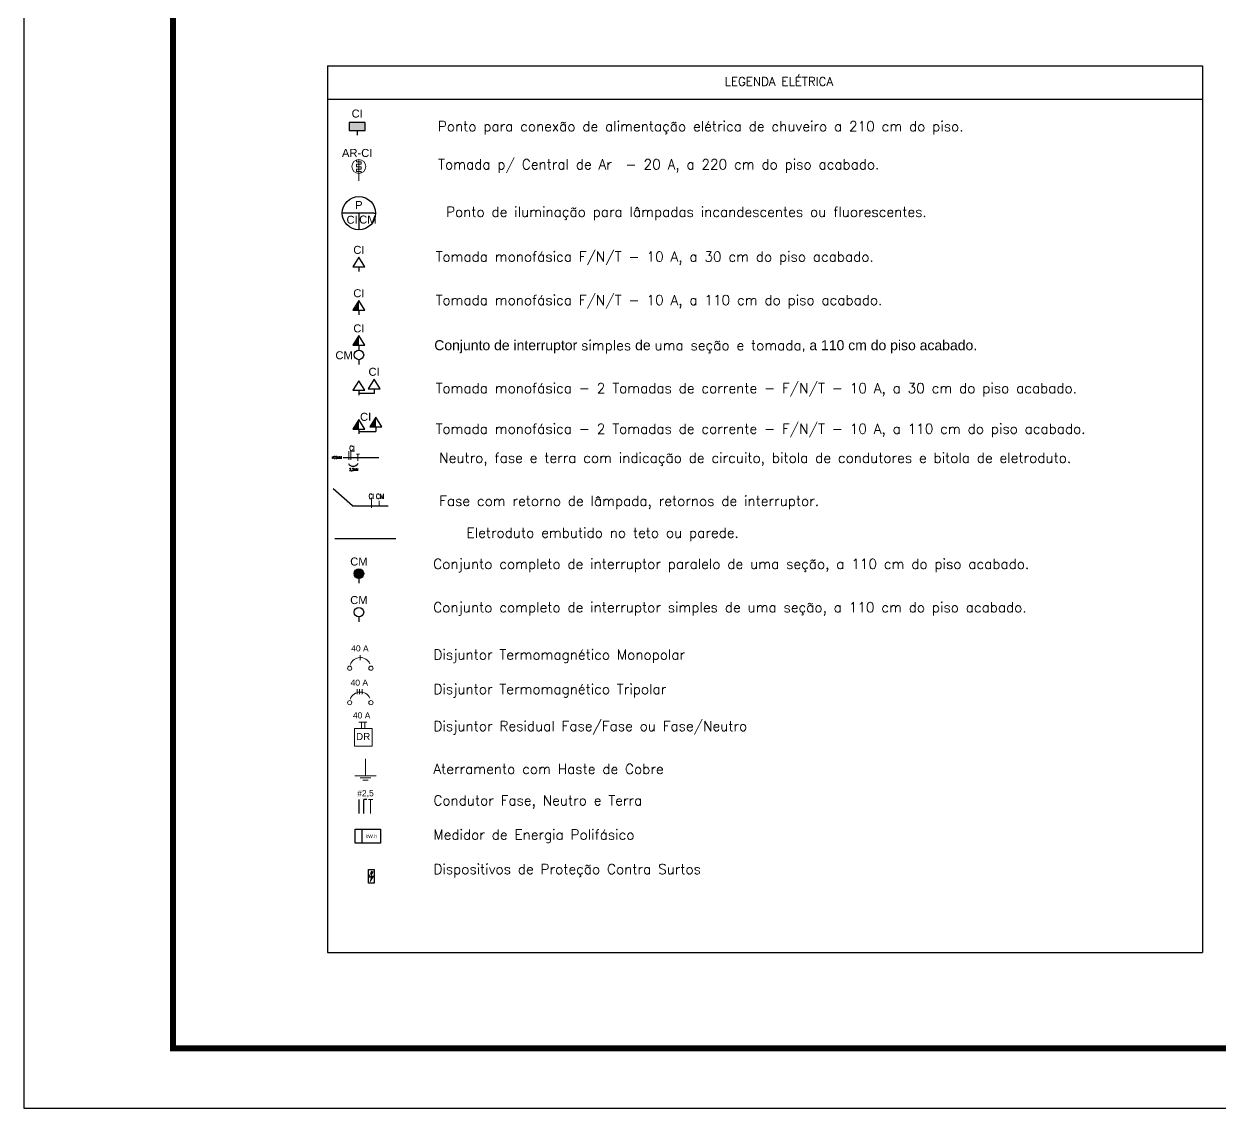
# Model space of a CAD drawing. Header units: metres. Extents: x 2012 to 4043, y 2396 to 4846.
# Drawn here: x 2052.44 to 2070.37, y 2396.38 to 2412.63 of the extents above; entities that cross this region are included whole.
import ezdxf
from ezdxf.enums import TextEntityAlignment as Align

# ---------------------------------------------------------------- set-up
doc = ezdxf.new("R2010")
doc.units = ezdxf.units.M
for name, color, linetype in [('ARQ-FOLHA', 7, 'Continuous'), ('ELETRODUTO EMBUTIDO LAJE PAREDE', 2, 'Continuous'), ('ELETRODUTO LUMINÁRIA', 3, 'Continuous'), ('ELETRODUTO TEXTO', 2, 'Continuous'), ('PDF3_0', 7, 'Continuous'), ('PDF3_COTA', 7, 'Continuous'), ('PDF3_DI-Barramento Fase 3', 4, 'Continuous'), ('PDF3_DI-Disjuntor', 7, 'Continuous'), ('PDF3_DI-Textos do diagrama', 7, 'Continuous'), ('PDF3_DIAGRAMA', 7, 'Continuous'), ('PDF3_eletrodutos', 3, 'Continuous'), ('PDF3_Layout', 1, 'Continuous'), ('PDF3_Text', 7, 'Continuous'), ('PENA1', 2, 'Continuous')]:
    doc.layers.add(name, color=color, linetype=linetype)
for name, color, linetype, lineweight in [('LAYERCOMUM', 252, 'Continuous', 25), ('REDE ELETRICA', 7, 'Continuous', 9), ('TOMADAS', 20, 'Continuous', 13)]:
    doc.layers.add(name, color=color, linetype=linetype, lineweight=lineweight)
doc.styles.add('arial', font='arial.ttf')
doc.styles.add('GYN_Carimbo_Página', font='arial.ttf', dxfattribs={"height": 0.6})
doc.styles.add('GYN_Dispositivos', font='arial.ttf', dxfattribs={"height": 0.2})
doc.styles.add('N', font='romand.shx', dxfattribs={"height": 0.13})
doc.styles.add('PDF Arial', font='arial.ttf')
doc.styles.add('ROMAND', font='romand__.ttf', dxfattribs={"width": 0.75})
doc.styles.add('SIMPLEX', font='simplex.shx')
doc.styles.get("Standard").update_dxf_attribs({"font": 'arial.ttf'})
doc.linetypes.add('ZIGZAG', pattern='A,0.00254,-5.08,[131,ltypeshp.shx,S=5.08,R=0,X=-5.08,Y=0],-10.16,[131,ltypeshp.shx,S=5.08,R=180,X=5.08,Y=0],-5.08', length=20.32254)

# ---------------------------------------------------------------- blocks, each defined once
blk = doc.blocks.new('FOLHA A2')
at = {"layer": 'ARQ-FOLHA'}
for p, q in [((0, 0), (0, -420)), ((0, -420), (594, -420))]:
    blk.add_line(p, q, dxfattribs=at)
at = {"layer": 'ARQ-FOLHA', "const_width": 1}
blk.add_lwpolyline([(25, -410), (584, -410), (584, -10), (25, -10), (25, -410)], dxfattribs=at)
blk = doc.blocks.new('TomadaAr')
at = {"layer": 'TOMADAS', "ltscale": 3}
for p, q in [((-0.036, 0.311), (-0.036, 0.282)), ((-0.036, 0.282), (0.036, 0.282)), ((-0.036, 0.245), (0.036, 0.245)), ((-0.036, 0.245), (-0.036, 0.209)), ((-0.036, 0.209), (0.036, 0.209)), ((0, 0.318), (0, 0)), ((0.036, 0.282), (0.036, 0.245)), ((0.036, 0.209), (0.036, 0.173)), ((-0.036, 0.173), (0.036, 0.173)), ((-0.036, 0.173), (-0.036, 0.136)), ((-0.036, 0.136), (0.036, 0.136)), ((0.036, 0.136), (0.036, 0.116))]:
    blk.add_line(p, q, dxfattribs=at)
blk.add_circle((0, 0.213), 0.104, dxfattribs=at)
blk.add_attdef('AR-CI', text='', height=0.12).set_placement((-0.026, 0.357), align=Align.CENTER)
blk = doc.blocks.new('*U87')
blk.add_hatch(color=256).paths.add_polyline_path([(-0.2, 0.32), (-0.2, 0.12), (0.2, 0.12), (0.2, 0.32)])
blk.add_line((0, 0.12), (0, 0))
blk.add_lwpolyline([(-0.2, 0.12), (0.2, 0.12), (0.2, 0.32), (-0.2, 0.32)], close=True)
at = {"layer": 'REDE ELETRICA', "style": 'GYN_Carimbo_Página'}
blk.add_attdef('CIRCUITO', text='', height=0.2, dxfattribs=at).set_placement((0, 0.542), align=Align.MIDDLE_CENTER)
blk = doc.blocks.new('*U94')
for p, q in [((-0.373, 0), (-0.416, 0)), ((0.373, 0), (-0.373, 0)), ((0, 0), (0, -0.373)), ((0.373, 0), (0.416, 0)), ((0, -0.373), (0, -0.416))]:
    blk.add_line(p, q)
blk.add_circle((0, 0), 0.416)
at = {"color": 7, "style": 'GYN_Dispositivos'}
blk.add_attdef('P', text='', height=0.2, dxfattribs=at).set_placement((0, 0.16), align=Align.BOTTOM_CENTER)
blk.add_attdef('CI', text='', height=0.2, dxfattribs=at).set_placement((-0.16, 0), align=Align.TOP_RIGHT)
blk.add_attdef('CM', text='', height=0.2, dxfattribs=at).set_placement((0.16, 0), align=Align.TOP_LEFT)
blk = doc.blocks.new('*U86')
for points in [[(0, 0.36), (-0.075, 0.24), (0, 0.24)], [(0, 0.24), (-0.075, 0.24), (-0.15, 0.12), (0, 0.12)]]:
    blk.add_hatch(color=256).paths.add_polyline_path(points)
for p, q in [((0, 0.36), (-0.15, 0.12)), ((0.15, 0.12), (0, 0.36)), ((-0.15, 0.12), (0.15, 0.12)), ((0, 0.12), (0, 0))]:
    blk.add_line(p, q)
at = {"layer": 'REDE ELETRICA', "style": 'GYN_Carimbo_Página'}
blk.add_attdef('CIRCUITO', text='', height=0.2, dxfattribs=at).set_placement((0, 0.542), align=Align.MIDDLE_CENTER)
blk = doc.blocks.new('*U85')
for p, q in [((0, 0.36), (-0.15, 0.12)), ((0.15, 0.12), (0, 0.36)), ((-0.15, 0.12), (0.15, 0.12)), ((0, 0.12), (0, 0))]:
    blk.add_line(p, q)
at = {"layer": 'REDE ELETRICA', "style": 'GYN_Carimbo_Página'}
blk.add_attdef('CIRCUITO', text='', height=0.2, dxfattribs=at).set_placement((0, 0.542), align=Align.MIDDLE_CENTER)
blk = doc.blocks.new('*U81')
blk.add_line((0, 0.12), (0, 0))
blk.add_circle((0, 0.24), 0.12)
at = {"layer": 'REDE ELETRICA', "style": 'GYN_Carimbo_Página'}
blk.add_attdef('COMANDO', text='', height=0.2, dxfattribs=at).set_placement((0, 0.542), align=Align.MIDDLE_CENTER)
blk = doc.blocks.new('*U95')
for points in [[(0, 0.36, 0.414214), (-0.12, 0.24), (0, 0.24)], [(0.12, 0.24, 0.414214), (0, 0.36), (0, 0.24)], [(-0.12, 0.24, 0.414214), (0, 0.12), (0, 0.24)], [(0.12, 0.24), (0, 0.24), (0, 0.12, 0.414214)]]:
    blk.add_hatch(color=256).paths.add_polyline_path(points)
h = blk.add_hatch(color=256)
h.paths.add_polyline_path([(0.12, 0.24, 0.414214), (0, 0.36), (0, 0.24)])
h.paths.add_polyline_path([(0, 0.24), (0, 0.12, 0.414214), (0.12, 0.24)])
blk.add_line((0, 0.12), (0, 0))
blk.add_circle((0, 0.24), 0.12)
at = {"layer": 'REDE ELETRICA', "style": 'GYN_Carimbo_Página'}
blk.add_attdef('COMANDO', text='', height=0.2, dxfattribs=at).set_placement((0, 0.542), align=Align.MIDDLE_CENTER)

msp = doc.modelspace()

# ---------------------------------------------------------------- linework, layer by layer
for p, q in [((2056.989, 2412.002), (2070.107, 2412.002)), ((2056.989, 2412.002), (2056.989, 2398.706)), ((2070.107, 2412.002), (2070.107, 2398.706)), ((2056.989, 2411.502), (2070.107, 2411.502)), ((2056.989, 2398.706), (2070.107, 2398.706))]:
    msp.add_line(p, q)
at = {"layer": 'ELETRODUTO EMBUTIDO LAJE PAREDE', "linetype": 'ZIGZAG', "ltscale": 0.2}
msp.add_line((2057.096, 2404.917), (2058.011, 2404.917), dxfattribs=at)
at = {"layer": 'ELETRODUTO LUMINÁRIA'}
for p, q in [((2057.687, 2407.09), (2057.459, 2407.09)), ((2057.459, 2406.519), (2057.714, 2406.519))]:
    msp.add_line(p, q, dxfattribs=at)
at = {"layer": 'LAYERCOMUM', "linetype": 'Continuous'}
for p, q in [((2057.223, 2406.129), (2057.757, 2406.132)), ((2057.365, 2405.405), (2057.075, 2405.66)), ((2057.365, 2405.405), (2057.899, 2405.407))]:
    msp.add_line(p, q, dxfattribs=at)
at = {"layer": 'PDF3_0', "color": 5, "lineweight": 25}
for p in [(2057.535, 2400.79), (2057.577, 2401.001)]:
    msp.add_line(p, (2057.535, 2401.001), dxfattribs=at)
at = {"layer": 'PDF3_COTA', "lineweight": 25}
msp.add_line((2057.508, 2400.345), (2057.508, 2400.557), dxfattribs=at)
msp.add_lwpolyline([(2057.402, 2400.345), (2057.402, 2400.557), (2057.783, 2400.557), (2057.783, 2400.345), (2057.402, 2400.345)], close=True, dxfattribs=at)
at = {"layer": 'PDF3_DI-Disjuntor', "color": 1, "lineweight": 30}
msp.add_lwpolyline([(2057.603, 2399.951), (2057.686, 2399.951), (2057.686, 2399.749), (2057.603, 2399.749)], close=True, dxfattribs=at)
at = {"layer": 'PDF3_DI-Disjuntor', "transparency": 33554559}
for points in [[(2057.672, 2399.917), (2057.644, 2399.917), (2057.638, 2399.852)], [(2057.648, 2399.929), (2057.672, 2399.917), (2057.644, 2399.917)], [(2057.616, 2399.852), (2057.666, 2399.836), (2057.61, 2399.836)], [(2057.676, 2399.852), (2057.616, 2399.852), (2057.666, 2399.836)], [(2057.648, 2399.836), (2057.666, 2399.836), (2057.626, 2399.771)]]:
    msp.add_solid(points, dxfattribs=at)
at = {"layer": 'PDF3_DI-Textos do diagrama', "lineweight": 20}
msp.add_lwpolyline([(2057.672, 2399.917), (2057.638, 2399.852), (2057.676, 2399.852), (2057.626, 2399.771), (2057.648, 2399.836), (2057.61, 2399.836), (2057.648, 2399.929)], close=True, dxfattribs=at)
at = {"layer": 'PDF3_DIAGRAMA', "color": 1, "lineweight": 5}
for p, q in [((2057.48, 2403.093), (2057.48, 2403.167)), ((2057.433, 2402.58), (2057.433, 2402.654)), ((2057.466, 2402.58), (2057.466, 2402.654)), ((2057.509, 2402.583), (2057.509, 2402.657)), ((2057.391, 2402.068), (2057.391, 2401.803)), ((2057.656, 2402.068), (2057.391, 2402.068)), ((2057.457, 2402.161), (2057.576, 2402.161)), ((2057.497, 2402.068), (2057.497, 2402.161)), ((2057.55, 2402.068), (2057.55, 2402.161)), ((2057.656, 2402.068), (2057.656, 2401.803)), ((2057.656, 2401.803), (2057.391, 2401.803))]:
    msp.add_line(p, q, dxfattribs=at)
for centre in [(2057.321, 2402.971), (2057.639, 2402.971), (2057.321, 2402.454), (2057.639, 2402.454)]:
    msp.add_circle(centre, 0.0318, dxfattribs=at)
for centre in [(2057.48, 2402.971), (2057.48, 2402.454)]:
    msp.add_arc(centre, 0.159, 25, 160, dxfattribs=at)
at = {"layer": 'PDF3_eletrodutos', "lineweight": 9}
for p, q in [((2057.559, 2401.611), (2057.559, 2401.356)), ((2057.4, 2401.356), (2057.718, 2401.356)), ((2057.479, 2401.325), (2057.638, 2401.325)), ((2057.519, 2401.293), (2057.599, 2401.293)), ((2057.602, 2401.001), (2057.669, 2401.001)), ((2057.635, 2400.79), (2057.635, 2401.001))]:
    msp.add_line(p, q, dxfattribs=at)
at = {"layer": 'PDF3_Layout', "lineweight": 25}
msp.add_line((2057.461, 2400.79), (2057.461, 2401.001), dxfattribs=at)
at = {"layer": 'PENA1'}
msp.add_arc((2057.373, 2406.084), 0.0848, 211.9194, 329.0111, dxfattribs=at)

# ---------------------------------------------------------------- block references
at = {"layer": 'ARQ-FOLHA', "xscale": 0.08944633452801547, "yscale": 0.08944633452801547, "zscale": 0.08944633452801547}
msp.add_blockref('FOLHA A2', (2052.436, 2433.943), dxfattribs=at)
at = {"layer": 'ELETRODUTO LUMINÁRIA', "xscale": 0.6000000000000001, "yscale": 0.6000000000000001, "zscale": 0.6000000000000001}
for name, p, values in [('*U87', (2057.433, 2410.962), {'CIRCUITO': 'CI'}), ('*U85', (2057.459, 2408.918), {'CIRCUITO': 'CI'}), ('*U86', (2057.459, 2408.268), {'CIRCUITO': 'CI'}), ('*U86', (2057.459, 2407.741), {'CIRCUITO': 'CI'}), ('*U85', (2057.687, 2407.09), {'CIRCUITO': 'CI'}), ('*U95', (2057.459, 2404.245), {'COMANDO': 'CM'}), ('*U81', (2057.459, 2403.667), {'COMANDO': 'CM'})]:
    msp.add_blockref(name, p, dxfattribs=at).add_auto_attribs(values)
at = {"layer": 'ELETRODUTO LUMINÁRIA'}
ref = msp.add_blockref('*U94', (2057.459, 2409.794), dxfattribs=dict(at, xscale=0.6000000000000001, yscale=0.6000000000000001, zscale=0.6000000000000001))
ref.add_attrib('P', 'P', dxfattribs={"layer": '0', "color": 7, "height": 0.12, "style": 'GYN_Dispositivos'}).set_placement((2057.459, 2409.82), align=Align.BOTTOM_CENTER)
ref.add_attrib('CI', 'CI', dxfattribs={"layer": '0', "color": 7, "height": 0.12, "style": 'GYN_Dispositivos'}).set_placement((2057.441, 2409.755), align=Align.TOP_RIGHT)
ref.add_attrib('CM', 'CM', dxfattribs={"layer": '0', "color": 7, "height": 0.12, "style": 'GYN_Dispositivos'}).set_placement((2057.463, 2409.758), align=Align.TOP_LEFT)
ref = msp.add_blockref('*U81', (2057.459, 2407.525), dxfattribs=dict(at, xscale=0.6000000000000001, yscale=0.6000000000000001, zscale=0.6000000000000001))
ref.add_attrib('COMANDO', 'CM', dxfattribs={"layer": 'REDE ELETRICA', "height": 0.12, "style": 'GYN_Carimbo_Página'}).set_placement((2057.237, 2407.663), align=Align.MIDDLE_CENTER)
at = {"layer": 'ELETRODUTO LUMINÁRIA', "xscale": 0.6000000000000001, "yscale": 0.6000000000000001, "zscale": 0.6000000000000001}
for name, p in [('*U85', (2057.459, 2407.066)), ('*U86', (2057.459, 2406.483))]:
    msp.add_blockref(name, p, dxfattribs=at)
at = {"layer": 'ELETRODUTO LUMINÁRIA'}
ref = msp.add_blockref('*U86', (2057.714, 2406.519), dxfattribs=dict(at, xscale=0.6000000000000001, yscale=0.6000000000000001, zscale=0.6000000000000001))
ref.add_attrib('CIRCUITO', 'CI', dxfattribs={"layer": 'REDE ELETRICA', "height": 0.12, "style": 'GYN_Carimbo_Página'}).set_placement((2057.56, 2406.74), align=Align.MIDDLE_CENTER)
at = {"layer": 'PDF3_DI-Barramento Fase 3'}
ref = msp.add_blockref('TomadaAr', (2057.459, 2410.281), dxfattribs=at)
ref.add_attrib('AR-CI', 'AR-CI', dxfattribs={"layer": '0', "color": 7, "height": 0.12}).set_placement((2057.433, 2410.637), align=Align.CENTER)

# ---------------------------------------------------------------- texts
at = {"insert": (2063.756, 2411.768), "char_height": 0.13, "attachment_point": 5, "style": 'N'}
msp.add_mtext_dynamic_manual_height_columns('{\\C4;LEGENDA ELÉTRICA}', width=8.19172, gutter_width=5, heights=[0], dxfattribs=at)
at = {"layer": 'ELETRODUTO TEXTO', "char_height": 0.15, "width": 12.62875, "attachment_point": 1, "style": 'SIMPLEX'}
for s, insert in [('Ponto para conexão de alimentação elétrica de chuveiro a 210 cm do piso.{\\H1.3388x; }', (2058.643, 2411.171)), ('Tomada p/ Central de Ar  - 20 A, a 220 cm do piso acabado.{\\H1.3504x; }', (2058.648, 2410.601)), ('Ponto de iluminação para lâmpadas incandescentes ou fluorescentes. ', (2058.766, 2409.889)), ('Tomada monofásica F/N/T - 10 A, a 30 cm do piso acabado.{\\H1.3504x; }', (2058.609, 2409.217)), ('Tomada monofásica F/N/T - 10 A, a 110 cm do piso acabado.{\\H1.3504x; }', (2058.609, 2408.566)), ('{\\fArial|b0|i0|c186|p34;Conjunto de interruptor }simples{\\fArial|b0|i0|c186|p34; de }uma seção e tomada{\\fArial|b0|i0|c186|p34;, a 110 cm do piso acabado.\\H1.35x; }', (2058.589, 2407.889)), ('Tomada monofásica - 2 Tomadas de corrente - F/N/T - 10 A, a 30 cm do piso acabado.{\\H1.3504x; }', (2058.609, 2407.245)), ('Tomada monofásica - 2 Tomadas de corrente - F/N/T - 10 A, a 110 cm do piso acabado.{\\H1.3504x; }', (2058.609, 2406.636)), ('Neutro, fase e terra com indicação de circuito, bitola de condutores e bitola de eletroduto.{\\H1.3504x; }', (2058.663, 2406.2)), ('Fase com retorno de lâmpada, retornos de interruptor.', (2058.663, 2405.555)), ('\\pxb0.33333,ql;Eletroduto embutido no teto ou parede.', (2059.073, 2405.078)), ('Conjunto completo de interruptor paralelo de uma seção, a 110 cm do piso acabado.{\\H1.3504x; }', (2058.574, 2404.61)), ('Conjunto completo de interruptor simples de uma seção, a 110 cm do piso acabado.{\\H1.3504x; }', (2058.574, 2403.959))]:
    msp.add_mtext(s, dxfattribs=dict(at, insert=insert))
at = {"layer": 'ELETRODUTO TEXTO', "char_height": 0.15, "attachment_point": 7, "style": 'SIMPLEX'}
for s, insert in [('Disjuntor Termomagnético Monopolar', (2058.576, 2403.049)), ('Disjuntor Termomagnético Tripolar', (2058.576, 2402.532)), ('{\\C2;Disjuntor Residual Fase/Fase ou Fase/Neutro}', (2058.576, 2401.979)), ('Aterramento com Haste de Cobre', (2058.576, 2401.385)), ('Condutor Fase, Neutro e Terra', (2058.576, 2400.868)), ('Medidor de Energia Polifásico', (2058.576, 2400.35)), ('Dispositivos de Proteção Contra Surtos', (2058.576, 2399.833))]:
    msp.add_mtext(s, dxfattribs=dict(at, insert=insert))
at = {"layer": 'PDF3_COTA', "lineweight": 25, "insert": (2057.561, 2400.425), "char_height": 0.0529, "width": 0.25415, "attachment_point": 7, "line_spacing_factor": 0.798, "style": 'arial'}
msp.add_mtext('kW.h', dxfattribs=at)
at = {"layer": 'PDF3_DIAGRAMA', "color": 1, "lineweight": 5, "insert": (2057.523, 2401.893), "char_height": 0.1059, "width": 0.25415, "attachment_point": 8, "line_spacing_factor": 0.798, "style": 'arial'}
msp.add_mtext('DR', dxfattribs=at)
at = {"layer": 'PDF3_Text', "char_height": 0.0913, "attachment_point": 7, "style": 'PDF Arial'}
for s, insert in [('40 A', (2057.343, 2403.221)), ('40 A', (2057.334, 2402.707)), ('40 A', (2057.369, 2402.216)), ('#2,5', (2057.434, 2401.034))]:
    msp.add_mtext(s, dxfattribs=dict(at, insert=insert))
at = {"layer": 'PENA1', "style": 'ROMAND', "width": 0.75}
for height, p in [(0.133, (2057.327, 2406.266)), (0.133, (2057.666, 2405.549)), (0.0663, (2057.773, 2405.499, -0.169))]:
    msp.add_text('I', height=height, rotation=180, dxfattribs=at).set_placement(p, align=Align.BOTTOM_LEFT)
for s, height, p in [('CI', 0.0737, (2057.315, 2406.21)), ('%%C25MM', 0.0369, (2057.054, 2406.1)), ('T', 0.103, (2057.418, 2406.047)), ('2,5MM', 0.0369, (2057.315, 2405.921)), ('CI', 0.0737, (2057.605, 2405.49, -0.169)), ('CM', 0.0737, (2057.716, 2405.488, -0.169))]:
    msp.add_text(s, height=height, dxfattribs=at).set_placement(p, align=Align.BOTTOM_LEFT)
at = {"layer": 'PENA1', "style": 'ROMAND', "text_generation_flag": 2, "width": 0.75}
msp.add_text('L', height=0.133, rotation=180, dxfattribs=at).set_placement((2057.323, 2406.266), align=Align.BOTTOM_LEFT)

doc.saveas('drawing.dxf')
